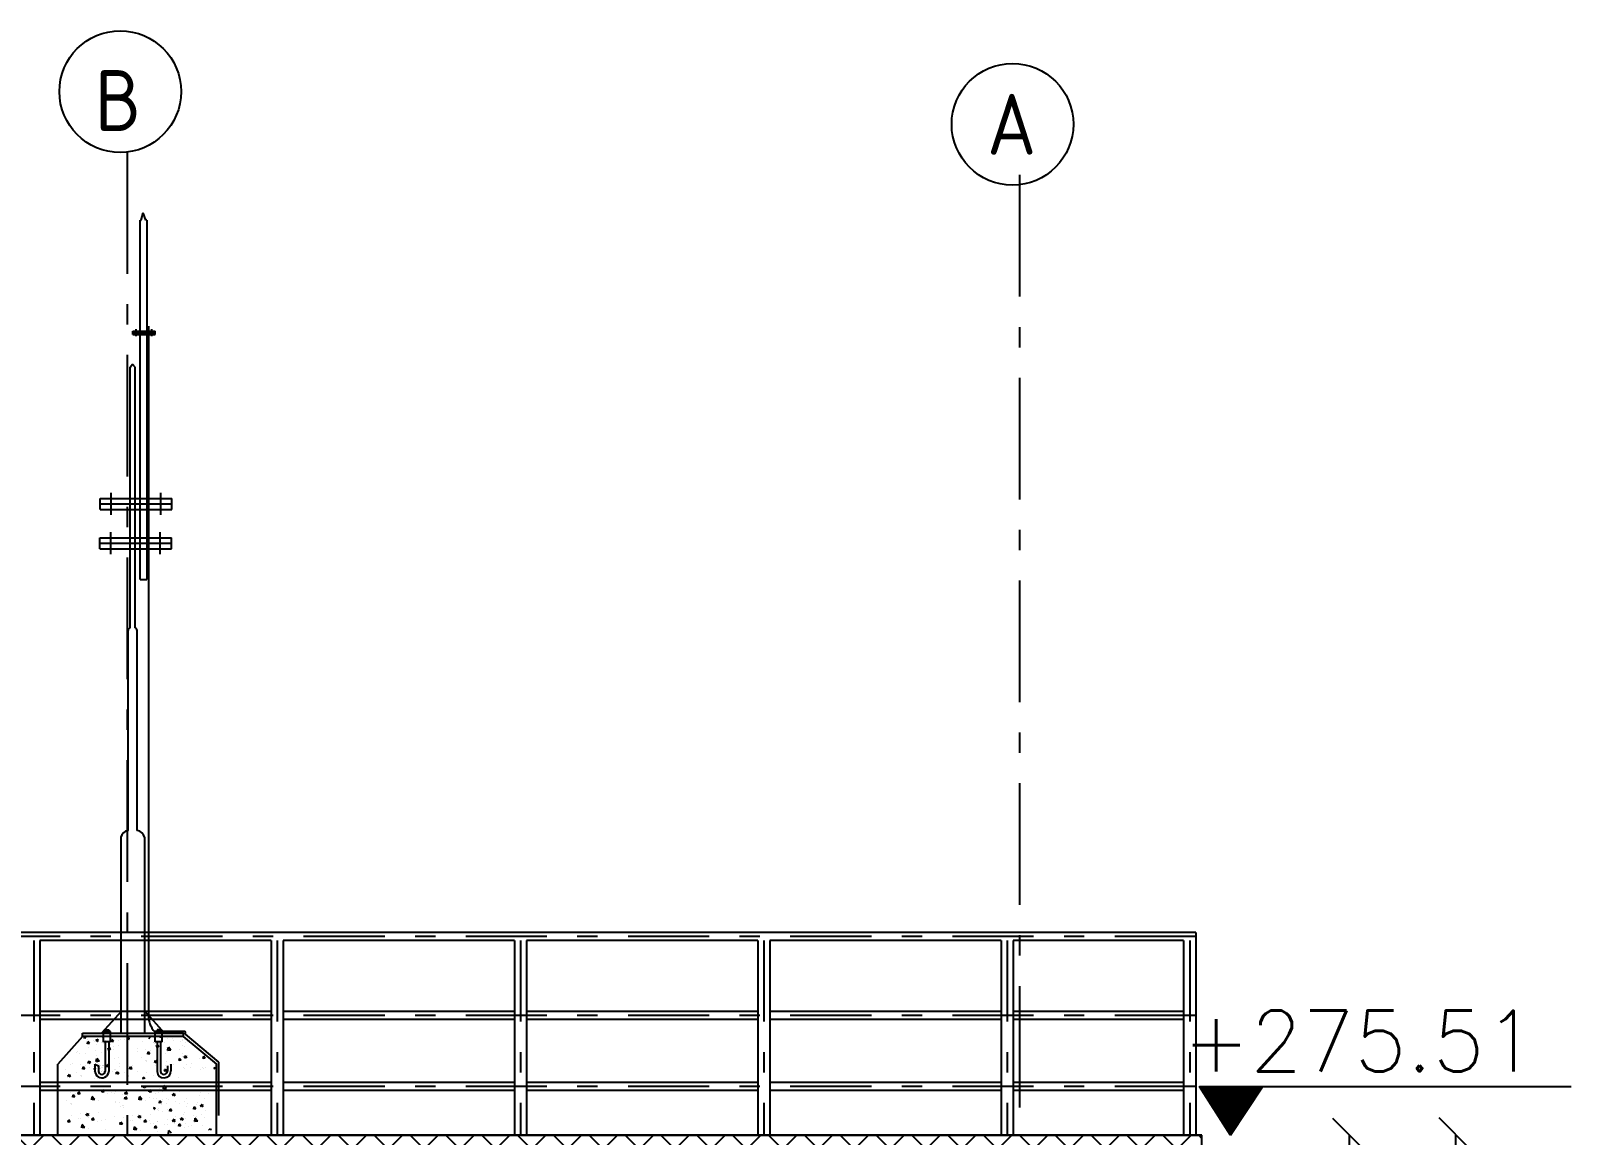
# Model space of a CAD drawing. Extents: x 166525 to 167198, y 178739 to 179747.
# Drawn here: x 166625.13 to 166632.73, y 179418.09 to 179423.54 of the extents above; entities that cross this region are included whole.
import ezdxf

# ---------------------------------------------------------------- set-up
doc = ezdxf.new("R2010")
doc.units = 0
doc.header["$MEASUREMENT"] = 0
for name, pattern in [('ACAD_ISO10W100', [18, 12, -3, 0, -3]), ('AUSGEZOGEN', [0]), ('HIDDEN', [9.525, 6.35, -3.175]), ('STRICHPUNKT2', [0.7, 0.4, -0.15, 0, -0.15])]:
    doc.linetypes.add(name, pattern=pattern)
doc.layers.get('0').update_dxf_attribs({"linetype": 'CONTINUOUS'})
doc.layers.get('DEFPOINTS').update_dxf_attribs({"linetype": 'CONTINUOUS'})
for name, color, linetype in [('3', 4, 'CONTINUOUS'), ('6', 2, 'CONTINUOUS'), ('axis', 8, 'ACAD_ISO10W100'), ('BASE-COURSE', 1, 'CONTINUOUS'), ('BOUNDRY CT', 40, 'CONTINUOUS'), ('EBENE0', 7, 'AUSGEZOGEN'), ('HATCH', 40, 'CONTINUOUS'), ('HATSH', 252, 'CONTINUOUS'), ('MECNEK', 6, 'CONTINUOUS'), ('TEXTS', 1, 'CONTINUOUS')]:
    doc.layers.add(name, color=color, linetype=linetype)
doc.layers.add('LAND CORNERS', color=255, linetype='CONTINUOUS', lineweight=25)
doc.styles.add('ISO8', font='iso8')
doc.styles.add('ROMANS', font='romans.shx')
doc.dimstyles.new('mais 1-100 plan', dxfattribs={"dimtxt": 0.25, "dimasz": 0.1635, "dimexe": 0.18, "dimexo": 0.0625, "dimgap": 0, "dimtad": 1, "dimzin": 0, "dimdsep": 46, "dimtxsty": 'Standard', "dimblk": 'OBLIQUE', "dimcen": 0, "dimse1": 1, "dimse2": 1, "dimclrd": 8, "dimclrt": 4, "dimadec": 0, "dimazin": 0, "dimtfac": 1, "dimtix": 1, "dimtofl": 0, "dimtmove": 0, "dimatfit": 3, "dimldrblk": 'OBLIQUE', "dimfxl": 0.18, "dimtolj": 1, "dimtzin": 0, "dimarcsym": 0})

# ---------------------------------------------------------------- blocks, each defined once
blk = doc.blocks.new('_OBLIQUE')
at = {"color": 0, "linetype": 'ByBlock'}
blk.add_line((-0.5, -0.5), (0.5, 0.5), dxfattribs=at)
blk = doc.blocks.new('*D900')
at = {"layer": 'DEFPOINTS', "color": 0, "transparency": 16777216}
for p in [(166631.6029, 179418.0984), (166631.6329, 179392.5348), (166632.1567, 179392.5348)]:
    blk.add_point(p, dxfattribs=at)
at = {"layer": 'LAND CORNERS', "color": 8, "lineweight": -2, "transparency": 16777216}
blk.add_line((166632.1567, 179418.0984), (166632.1567, 179392.5348), dxfattribs=at)
at = {"layer": 'LAND CORNERS', "color": 8, "lineweight": -2, "transparency": 16777216, "xscale": 0.1635000000000001, "yscale": 0.1635000000000001, "zscale": 0.1635000000000001}
for p, rotation in [((166632.1567, 179418.0984), 90), ((166632.1567, 179392.5348), 270)]:
    blk.add_blockref('_OBLIQUE', p, dxfattribs=dict(at, rotation=rotation))
at = {"layer": 'LAND CORNERS', "color": 4, "transparency": 16777216, "insert": (166632.0317, 179405.3166), "char_height": 0.25, "attachment_point": 5, "rotation": 90}
blk.add_mtext('\\A1;25.56', dxfattribs=at)
blk = doc.blocks.new('A$C4AF0736A')
for p, q in [((5.3152, 3.788), (5.327, 3.8031)), ((5.3389, 3.788), (5.327, 3.8031)), ((5.3152, 2.5031), (5.3152, 3.788)), ((5.3389, 2.5031), (5.3389, 3.788)), ((5.364, 2.7415), (5.3965, 2.7415)), ((5.3045, 1.5031), (5.3045, 2.4918)), ((5.3496, 1.5031), (5.3496, 2.489)), ((5.269, 1.4692), (5.269, 0.5031)), ((5.3852, 1.4692), (5.3852, 0.5031)), ((5.2729, 0.6114), (5.1744, 0.5031)), ((5.3865, 0.6114), (5.485, 0.5031)), ((5.0806, 0.4874), (4.9581, 0.3506)), ((5.4507, 0.4872), (5.0992, 0.4873)), ((5.104, 0.4507), (5.106, 0.4611)), ((5.1144, 0.4526), (5.1064, 0.4621)), ((5.4658, 0.4872), (5.1143, 0.4873)), ((5.1636, 0.4835), (5.1636, 0.4835)), ((5.2228, 0.4611), (5.2247, 0.4715)), ((5.2333, 0.4629), (5.2234, 0.462)), ((5.2332, 0.4629), (5.2252, 0.4725)), ((5.252, 0.4872), (5.252, 0.4872)), ((5.5527, 0.4872), (5.4155, 0.4873)), ((5.5678, 0.4872), (5.4306, 0.4873)), ((5.4602, 0.4818), (5.4612, 0.4872)), ((5.4708, 0.4836), (5.4609, 0.4827)), ((5.4706, 0.4837), (5.4676, 0.4872)), ((5.4859, 0.456), (5.4859, 0.456)), ((5.5008, 0.4764), (5.5008, 0.4764)), ((5.5272, 0.4658), (5.5272, 0.4658)), ((5.5762, 0.4873), (5.7401, 0.3504)), ((5.5899, 0.4576), (5.5899, 0.4576)), ((5.5973, 0.4598), (5.5973, 0.4598)), ((5.051, 0.4096), (5.051, 0.4096)), ((5.0547, 0.4142), (5.0547, 0.4142)), ((5.0667, 0.4028), (5.0667, 0.4028)), ((5.0924, 0.4041), (5.0924, 0.4041)), ((5.1146, 0.4525), (5.1047, 0.4517)), ((5.1083, 0.4319), (5.1083, 0.4319)), ((5.1431, 0.4179), (5.1431, 0.4179)), ((5.1484, 0.4473), (5.1484, 0.4473)), ((5.1504, 0.3922), (5.1504, 0.3922)), ((5.1534, 0.4556), (5.1534, 0.4556)), ((5.1969, 0.3903), (5.1969, 0.3903)), ((5.2048, 0.4153), (5.2048, 0.4153)), ((5.2098, 0.4207), (5.2064, 0.4307)), ((5.2182, 0.4264), (5.2066, 0.4308)), ((5.2181, 0.4262), (5.2099, 0.4206)), ((5.2161, 0.4473), (5.2161, 0.4473)), ((5.2314, 0.4216), (5.2314, 0.4216)), ((5.2333, 0.4356), (5.2333, 0.4356)), ((5.2353, 0.3805), (5.2353, 0.3805)), ((5.2575, 0.4419), (5.2575, 0.4419)), ((5.2596, 0.382), (5.2596, 0.382)), ((5.3514, 0.411), (5.3514, 0.411)), ((5.3521, 0.4265), (5.3521, 0.4265)), ((5.3723, 0.3813), (5.3723, 0.3813)), ((5.3891, 0.4217), (5.3891, 0.4217)), ((5.4014, 0.4002), (5.4033, 0.4106)), ((5.4119, 0.402), (5.402, 0.4011)), ((5.4117, 0.402), (5.4038, 0.4115)), ((5.4072, 0.4035), (5.4072, 0.4035)), ((5.4148, 0.4182), (5.4148, 0.4182)), ((5.4477, 0.4339), (5.4443, 0.4439)), ((5.4561, 0.4396), (5.4445, 0.444)), ((5.456, 0.4394), (5.4478, 0.4338)), ((5.4611, 0.44), (5.4611, 0.44)), ((5.4662, 0.4143), (5.4662, 0.4143)), ((5.4879, 0.4009), (5.4879, 0.4009)), ((5.4965, 0.4327), (5.4965, 0.4327)), ((5.5158, 0.4195), (5.5011, 0.4172)), ((5.5013, 0.4175), (5.5031, 0.4332)), ((5.5161, 0.42), (5.5032, 0.4334)), ((5.5577, 0.4234), (5.5577, 0.4234)), ((5.5707, 0.4005), (5.5707, 0.4005)), ((5.5719, 0.4436), (5.5719, 0.4436)), ((5.5739, 0.3885), (5.5739, 0.3885)), ((5.5867, 0.3804), (5.5834, 0.3904)), ((5.5951, 0.3862), (5.5836, 0.3906)), ((5.5849, 0.4364), (5.5849, 0.4364)), ((5.5951, 0.3859), (5.5868, 0.3804)), ((5.6747, 0.378), (5.6766, 0.3884)), ((5.6851, 0.3799), (5.6771, 0.3894)), ((4.958, 0), (4.9581, 0.3506)), ((4.9985, 0.3259), (4.9985, 0.3259)), ((5.0186, 0.3498), (5.0186, 0.3498)), ((5.0318, 0.3525), (5.0318, 0.3525)), ((5.052, 0.3074), (5.052, 0.3074)), ((5.0687, 0.3477), (5.0687, 0.3477)), ((5.081, 0.3262), (5.083, 0.3366)), ((5.0916, 0.328), (5.0817, 0.3271)), ((5.0914, 0.3281), (5.0834, 0.3376)), ((5.0869, 0.3296), (5.0869, 0.3296)), ((5.0945, 0.3443), (5.0945, 0.3443)), ((5.111, 0.3541), (5.1076, 0.3641)), ((5.1194, 0.3598), (5.1078, 0.3642)), ((5.1193, 0.3596), (5.111, 0.354)), ((5.1151, 0.3332), (5.1151, 0.3332)), ((5.1359, 0.3388), (5.1359, 0.3388)), ((5.1404, 0.3111), (5.1404, 0.3111)), ((5.1625, 0.3648), (5.1478, 0.3625)), ((5.1479, 0.3628), (5.1498, 0.3785)), ((5.1627, 0.3653), (5.1498, 0.3787)), ((5.1524, 0.3371), (5.1524, 0.3371)), ((5.1753, 0.3333), (5.1753, 0.3333)), ((5.1998, 0.3366), (5.2017, 0.347)), ((5.2103, 0.3384), (5.2004, 0.3375)), ((5.2101, 0.3384), (5.2022, 0.348)), ((5.2116, 0.3166), (5.2116, 0.3166)), ((5.2287, 0.3148), (5.2287, 0.3148)), ((5.2373, 0.3254), (5.2373, 0.3254)), ((5.2405, 0.325), (5.2405, 0.325)), ((5.25, 0.3006), (5.2467, 0.3106)), ((5.2584, 0.3063), (5.2468, 0.3108)), ((5.2583, 0.3061), (5.2501, 0.3006)), ((5.2636, 0.337), (5.2636, 0.337)), ((5.2644, 0.3525), (5.2644, 0.3525)), ((5.2846, 0.3074), (5.2846, 0.3074)), ((5.3013, 0.3477), (5.3013, 0.3477)), ((5.3136, 0.3262), (5.3155, 0.3366)), ((5.3242, 0.328), (5.3143, 0.3271)), ((5.324, 0.3281), (5.316, 0.3376)), ((5.3195, 0.3296), (5.3195, 0.3296)), ((5.3271, 0.3443), (5.3271, 0.3443)), ((5.3518, 0.3157), (5.3518, 0.3157)), ((5.3911, 0.3666), (5.3911, 0.3666)), ((5.3931, 0.3115), (5.3931, 0.3115)), ((5.3956, 0.3612), (5.3956, 0.3612)), ((5.3958, 0.3708), (5.3958, 0.3708)), ((5.4372, 0.3573), (5.4392, 0.3677)), ((5.4478, 0.3591), (5.4379, 0.3582)), ((5.4476, 0.3591), (5.4396, 0.3687)), ((5.4404, 0.3444), (5.4404, 0.3444)), ((5.4683, 0.3545), (5.4683, 0.3545)), ((5.4879, 0.3138), (5.4846, 0.3238)), ((5.4963, 0.3195), (5.4847, 0.324)), ((5.4962, 0.3193), (5.488, 0.3138)), ((5.4899, 0.3458), (5.4899, 0.3458)), ((5.4938, 0.3259), (5.4938, 0.3259)), ((5.4944, 0.3655), (5.4944, 0.3655)), ((5.5097, 0.349), (5.5097, 0.349)), ((5.5287, 0.3481), (5.5287, 0.3481)), ((5.556, 0.3677), (5.5579, 0.378)), ((5.5665, 0.3694), (5.5566, 0.3686)), ((5.5663, 0.3695), (5.5584, 0.379)), ((5.5759, 0.3334), (5.5759, 0.3334)), ((5.5822, 0.3296), (5.5822, 0.3296)), ((5.591, 0.3489), (5.591, 0.3489)), ((5.6143, 0.3352), (5.6143, 0.3352)), ((5.6171, 0.3518), (5.6171, 0.3518)), ((5.6575, 0.3778), (5.6575, 0.3778)), ((5.6595, 0.3227), (5.6595, 0.3227)), ((5.6706, 0.3333), (5.6706, 0.3333)), ((5.6852, 0.3798), (5.6754, 0.3789)), ((5.677, 0.327), (5.677, 0.327)), ((5.6875, 0.3323), (5.6875, 0.3323)), ((5.7341, 0.3325), (5.7259, 0.327)), ((5.74, 0), (5.7401, 0.3504)), ((5.0121, 0.2874), (5.0088, 0.2974)), ((5.0205, 0.2932), (5.0089, 0.2976)), ((5.0205, 0.2929), (5.0122, 0.2874)), ((5.0707, 0.2926), (5.0707, 0.2926)), ((5.0753, 0.2872), (5.0753, 0.2872)), ((5.0754, 0.2968), (5.0754, 0.2968)), ((5.138, 0.279), (5.138, 0.279)), ((5.1543, 0.282), (5.1543, 0.282)), ((5.172, 0.2802), (5.172, 0.2802)), ((5.3033, 0.2926), (5.3033, 0.2926)), ((5.3079, 0.2872), (5.3079, 0.2872)), ((5.308, 0.2968), (5.308, 0.2968)), ((5.3784, 0.2757), (5.3803, 0.2861)), ((5.3838, 0.234), (5.3804, 0.244)), ((5.3887, 0.2775), (5.3808, 0.287)), ((5.3921, 0.2395), (5.3839, 0.234)), ((5.4291, 0.2963), (5.4291, 0.2963)), ((5.4491, 0.2975), (5.4491, 0.2975)), ((5.4616, 0.2304), (5.4616, 0.2304)), ((5.4938, 0.2308), (5.4791, 0.2286)), ((5.4793, 0.2288), (5.4811, 0.2445)), ((5.4941, 0.2313), (5.4812, 0.2448)), ((5.4919, 0.2907), (5.4919, 0.2907)), ((5.4927, 0.2322), (5.4927, 0.2322)), ((5.5118, 0.2892), (5.5118, 0.2892)), ((5.5533, 0.2837), (5.5533, 0.2837)), ((5.0029, 0.1693), (5.0029, 0.1693)), ((5.0196, 0.2097), (5.0196, 0.2097)), ((5.0216, 0.1546), (5.0216, 0.1546)), ((5.0263, 0.1588), (5.0263, 0.1588)), ((5.0319, 0.1882), (5.0338, 0.1986)), ((5.0424, 0.19), (5.0325, 0.1891)), ((5.0423, 0.19), (5.0343, 0.1995)), ((5.0378, 0.1915), (5.0378, 0.1915)), ((5.0453, 0.2062), (5.0453, 0.2062)), ((5.058, 0.2017), (5.0599, 0.2121)), ((5.0686, 0.2035), (5.0587, 0.2026)), ((5.0684, 0.2036), (5.0604, 0.2131)), ((5.126, 0.175), (5.1278, 0.1898)), ((5.1407, 0.1766), (5.1278, 0.1901)), ((5.1405, 0.1761), (5.1287, 0.1743)), ((5.1583, 0.1718), (5.1583, 0.1718)), ((5.1768, 0.2121), (5.1787, 0.2225)), ((5.1873, 0.2139), (5.1774, 0.213)), ((5.1871, 0.2139), (5.1792, 0.2234)), ((5.1815, 0.2137), (5.1815, 0.2137)), ((5.2053, 0.2057), (5.2053, 0.2057)), ((5.223, 0.2082), (5.223, 0.2082)), ((5.2399, 0.204), (5.2399, 0.204)), ((5.2404, 0.1646), (5.2404, 0.1646)), ((5.2413, 0.2152), (5.2413, 0.2152)), ((5.2433, 0.1601), (5.2433, 0.1601)), ((5.2601, 0.1589), (5.2601, 0.1589)), ((5.2768, 0.1992), (5.2768, 0.1992)), ((5.2891, 0.1777), (5.2911, 0.1881)), ((5.2997, 0.1795), (5.2898, 0.1787)), ((5.2906, 0.2017), (5.2925, 0.2121)), ((5.3012, 0.2035), (5.2913, 0.2026)), ((5.2995, 0.1796), (5.2915, 0.1891)), ((5.301, 0.2036), (5.293, 0.2131)), ((5.295, 0.1811), (5.295, 0.1811)), ((5.3026, 0.1958), (5.3026, 0.1958)), ((5.3586, 0.175), (5.3604, 0.1898)), ((5.3733, 0.1766), (5.3604, 0.1901)), ((5.3731, 0.1761), (5.3613, 0.1743)), ((5.3909, 0.1718), (5.3909, 0.1718)), ((5.4094, 0.2121), (5.4113, 0.2225)), ((5.4098, 0.1851), (5.4098, 0.1851)), ((5.4199, 0.2139), (5.41, 0.213)), ((5.4197, 0.2139), (5.4118, 0.2234)), ((5.4141, 0.2137), (5.4141, 0.2137)), ((5.4316, 0.1807), (5.4316, 0.1807)), ((5.4379, 0.2057), (5.4379, 0.2057)), ((5.4467, 0.1803), (5.4467, 0.1803)), ((5.4556, 0.2082), (5.4556, 0.2082)), ((5.459, 0.1588), (5.4609, 0.1691)), ((5.4696, 0.1605), (5.4597, 0.1597)), ((5.4694, 0.1606), (5.4614, 0.1701)), ((5.4649, 0.1621), (5.4649, 0.1621)), ((5.4706, 0.1534), (5.4706, 0.1534)), ((5.4725, 0.1768), (5.4725, 0.1768)), ((5.473, 0.1646), (5.473, 0.1646)), ((5.4739, 0.2152), (5.4739, 0.2152)), ((5.4949, 0.1559), (5.4949, 0.1559)), ((5.4959, 0.1805), (5.4959, 0.1805)), ((5.5055, 0.1757), (5.5055, 0.1757)), ((5.5282, 0.1938), (5.5248, 0.2038)), ((5.5366, 0.1995), (5.525, 0.2039)), ((5.5365, 0.1993), (5.5283, 0.1937)), ((5.5362, 0.1669), (5.5362, 0.1669)), ((5.5581, 0.2138), (5.5581, 0.2138)), ((5.559, 0.1572), (5.559, 0.1572)), ((5.5819, 0.168), (5.5819, 0.168)), ((5.5939, 0.1794), (5.5939, 0.1794)), ((5.5989, 0.1586), (5.5989, 0.1586)), ((5.6403, 0.1531), (5.6403, 0.1531)), ((5.6473, 0.1609), (5.6473, 0.1609)), ((5.6546, 0.1972), (5.6546, 0.1972)), ((5.6635, 0.2125), (5.6635, 0.2125)), ((5.6655, 0.1574), (5.6655, 0.1574)), ((5.6822, 0.1831), (5.6822, 0.1831)), ((5.7013, 0.2046), (5.7013, 0.2046)), ((5.0236, 0.0995), (5.0236, 0.0995)), ((5.0262, 0.1492), (5.0262, 0.1492)), ((5.0596, 0.0843), (5.0596, 0.0843)), ((5.0697, 0.0839), (5.0697, 0.0839)), ((5.0707, 0.1074), (5.0707, 0.1074)), ((5.1021, 0.096), (5.0987, 0.106)), ((5.1105, 0.1017), (5.0989, 0.1061)), ((5.1104, 0.1015), (5.1021, 0.0959)), ((5.1072, 0.0888), (5.1072, 0.0888)), ((5.1276, 0.074), (5.1295, 0.0844)), ((5.138, 0.0759), (5.13, 0.0854)), ((5.159, 0.1111), (5.159, 0.1111)), ((5.1922, 0.0772), (5.1922, 0.0772)), ((5.2396, 0.0932), (5.2396, 0.0932)), ((5.2665, 0.1429), (5.2665, 0.1429)), ((5.2788, 0.1441), (5.2788, 0.1441)), ((5.2808, 0.089), (5.2808, 0.089)), ((5.2834, 0.1387), (5.2834, 0.1387)), ((5.2835, 0.1483), (5.2835, 0.1483)), ((5.3279, 0.0969), (5.3279, 0.0969)), ((5.3593, 0.0855), (5.3559, 0.0955)), ((5.3677, 0.0912), (5.3561, 0.0957)), ((5.3676, 0.091), (5.3594, 0.0855)), ((5.3644, 0.0784), (5.3644, 0.0784)), ((5.4163, 0.1007), (5.4163, 0.1007)), ((5.43, 0.1399), (5.43, 0.1399)), ((5.4377, 0.1329), (5.4305, 0.1357)), ((5.4377, 0.1327), (5.4305, 0.1278)), ((5.4337, 0.1208), (5.4337, 0.1208)), ((5.4487, 0.1252), (5.4487, 0.1252)), ((5.4533, 0.1198), (5.4533, 0.1198)), ((5.4534, 0.1294), (5.4534, 0.1294)), ((5.4752, 0.1154), (5.4752, 0.1154)), ((5.4978, 0.078), (5.4978, 0.078)), ((5.4979, 0.1254), (5.4979, 0.1254)), ((5.51, 0.1186), (5.5119, 0.129)), ((5.5205, 0.1204), (5.5106, 0.1195)), ((5.5203, 0.1205), (5.5124, 0.13)), ((5.5292, 0.0665), (5.5258, 0.0765)), ((5.5376, 0.0723), (5.526, 0.0767)), ((5.5384, 0.0915), (5.5384, 0.0915)), ((5.5684, 0.0737), (5.5651, 0.0837)), ((5.5768, 0.0794), (5.5652, 0.0839)), ((5.5767, 0.0792), (5.5685, 0.0737)), ((5.5797, 0.1016), (5.5797, 0.1016)), ((5.5839, 0.1129), (5.5839, 0.1129)), ((5.5862, 0.0817), (5.5862, 0.0817)), ((5.5914, 0.1393), (5.5914, 0.1393)), ((5.6268, 0.0952), (5.6268, 0.0952)), ((5.6287, 0.129), (5.6306, 0.1394)), ((5.6392, 0.1308), (5.6293, 0.1299)), ((5.6391, 0.1308), (5.6311, 0.1404)), ((5.634, 0.0675), (5.6358, 0.0832)), ((5.6487, 0.07), (5.6358, 0.0835)), ((5.6424, 0.0933), (5.6424, 0.0933)), ((5.6672, 0.1403), (5.6639, 0.1503)), ((5.6756, 0.1461), (5.664, 0.1505)), ((5.6756, 0.1458), (5.6673, 0.1403)), ((5.6675, 0.1023), (5.6675, 0.1023)), ((5.6838, 0.0878), (5.6838, 0.0878)), ((5.6879, 0.1227), (5.6879, 0.1227)), ((5.0089, 0.0637), (5.0108, 0.0741)), ((5.0194, 0.0655), (5.0095, 0.0646)), ((5.0193, 0.0655), (5.0113, 0.075)), ((5.0769, 0.0369), (5.0786, 0.0518)), ((5.0916, 0.0386), (5.0787, 0.052)), ((5.0914, 0.0381), (5.0796, 0.0363)), ((5.1092, 0.0337), (5.1092, 0.0337)), ((5.1382, 0.0758), (5.1283, 0.0749)), ((5.1324, 0.0756), (5.1324, 0.0756)), ((5.1561, 0.0677), (5.1561, 0.0677)), ((5.1738, 0.0701), (5.1738, 0.0701)), ((5.1913, 0.0265), (5.1913, 0.0265)), ((5.2661, 0.0532), (5.2681, 0.0636)), ((5.2767, 0.055), (5.2668, 0.0541)), ((5.2765, 0.0551), (5.2685, 0.0646)), ((5.3168, 0.0738), (5.3168, 0.0738)), ((5.327, 0.0734), (5.327, 0.0734)), ((5.3341, 0.0265), (5.3359, 0.0413)), ((5.3488, 0.0281), (5.3359, 0.0416)), ((5.3486, 0.0276), (5.3368, 0.0258)), ((5.3664, 0.0233), (5.3664, 0.0233)), ((5.3849, 0.0636), (5.3868, 0.074)), ((5.3954, 0.0654), (5.3855, 0.0645)), ((5.3952, 0.0654), (5.3873, 0.075)), ((5.3896, 0.0652), (5.3896, 0.0652)), ((5.4094, 0.0743), (5.4094, 0.0743)), ((5.4134, 0.0572), (5.4134, 0.0572)), ((5.4311, 0.0597), (5.4311, 0.0597)), ((5.436, 0.0343), (5.4379, 0.0446)), ((5.4466, 0.036), (5.4367, 0.0352)), ((5.4464, 0.0361), (5.4384, 0.0456)), ((5.4485, 0.0161), (5.4485, 0.0161)), ((5.4494, 0.0667), (5.4494, 0.0667)), ((5.4507, 0.07), (5.4507, 0.07)), ((5.4867, 0.0548), (5.4867, 0.0548)), ((5.4968, 0.0545), (5.4968, 0.0545)), ((5.504, 0.0075), (5.5058, 0.0224)), ((5.5187, 0.0092), (5.5058, 0.0226)), ((5.5375, 0.072), (5.5293, 0.0665)), ((5.5343, 0.0594), (5.5343, 0.0594)), ((5.5547, 0.0446), (5.5567, 0.055)), ((5.5653, 0.0464), (5.5554, 0.0455)), ((5.5651, 0.0465), (5.5571, 0.056)), ((5.5595, 0.0462), (5.5595, 0.0462)), ((5.5832, 0.0382), (5.5832, 0.0382)), ((5.5859, 0.0578), (5.5859, 0.0578)), ((5.601, 0.0407), (5.601, 0.0407)), ((5.6193, 0.0477), (5.6193, 0.0477)), ((5.6485, 0.0695), (5.6338, 0.0673)), ((5.6695, 0.0472), (5.6695, 0.0472)), ((5.7061, 0.0243), (5.7041, 0.0303)), ((5.7159, 0.026), (5.7043, 0.0305))]:
    blk.add_line(p, q)
for centre, radius, start, end in [((5.3203, 2.4881), 0.0158, 108.74701, 176.87109), ((5.3338, 2.4881), 0.0158, 3.12891, 71.25299), ((5.3104, 1.4613), 0.0422, 98.02952, 169.15838), ((5.3437, 1.4613), 0.0422, 10.84162, 81.97048)]:
    blk.add_arc(centre, radius, start, end)
at = {"layer": 'BASE-COURSE', "linetype": 'HIDDEN', "ltscale": 2}
for p, q in [((5.4053, 3.9895), (5.4053, 0.5989)), ((5.4327, 0.5132), (5.5866, 0.5132)), ((5.5866, 0.5092), (5.5866, 0.5132)), ((5.5866, 0.5092), (5.5866, 0.4991)), ((5.5866, 0.4991), (5.7508, 0.3596)), ((5.7508, 0.3596), (5.7507, 0.0967))]:
    blk.add_line(p, q, dxfattribs=at)
blk.add_arc((5.5303, 0.5919), 0.1254, 174.96441, 218.87718, dxfattribs=at)
at = {"layer": 'BOUNDRY CT', "ltscale": 0.5}
for p, q in [((5.3639, 4.5127), (5.3689, 4.5127)), ((5.364, 2.7415), (5.3639, 4.5126)), ((5.3689, 4.5127), (5.3795, 4.5494)), ((5.3915, 4.5126), (5.3795, 4.5494)), ((5.3965, 4.5126), (5.3915, 4.5126)), ((5.3965, 4.5126), (5.3965, 2.7415))]:
    blk.add_line(p, q, dxfattribs=at)
at = {"layer": 'EBENE0', "color": 3, "linetype": 'AUSGEZOGEN'}
blk.add_line((0, 0), (10.6, 0), dxfattribs=at)
at = {"layer": 'HATCH'}
for p, q in [((5.0856, 0.4814), (5.0906, 0.4873)), ((5.0856, 0.4814), (5.0958, 0.4805)), ((5.0958, 0.4805), (5.0945, 0.4873)), ((5.104, 0.4725), (5.104, 0.4725)), ((5.1324, 0.4678), (5.1324, 0.4678)), ((5.1402, 0.4631), (5.1402, 0.4631)), ((5.1449, 0.4683), (5.1568, 0.4729)), ((5.1449, 0.4683), (5.1533, 0.4626)), ((5.1533, 0.4626), (5.1568, 0.4729)), ((5.1562, 0.4636), (5.1562, 0.4636)), ((5.1751, 0.4567), (5.1751, 0.4567)), ((5.1761, 0.48), (5.1761, 0.48)), ((5.18, 0.4726), (5.18, 0.4726)), ((5.1802, 0.4562), (5.1802, 0.4562)), ((5.1828, 0.4579), (5.1828, 0.4579)), ((5.1947, 0.4687), (5.1947, 0.4687)), ((5.1961, 0.4627), (5.1961, 0.4627)), ((5.2012, 0.4622), (5.2012, 0.4622)), ((5.2038, 0.4639), (5.2038, 0.4639)), ((5.207, 0.4652), (5.207, 0.4652)), ((5.2119, 0.4572), (5.2119, 0.4572)), ((5.2168, 0.4568), (5.2168, 0.4568)), ((5.2225, 0.4782), (5.2225, 0.4782)), ((5.2598, 0.4669), (5.2598, 0.4669)), ((5.266, 0.473), (5.266, 0.473)), ((5.2866, 0.4725), (5.2866, 0.4725)), ((5.299, 0.469), (5.299, 0.469)), ((5.2995, 0.4746), (5.3077, 0.4843)), ((5.2995, 0.4746), (5.3096, 0.4737)), ((5.3096, 0.4737), (5.3077, 0.4844)), ((5.3756, 0.463), (5.3756, 0.463)), ((5.4048, 0.4799), (5.4112, 0.4789)), ((5.4112, 0.4789), (5.4103, 0.4873)), ((5.43, 0.4567), (5.43, 0.4567)), ((5.431, 0.48), (5.431, 0.48)), ((5.4351, 0.4562), (5.4351, 0.4562)), ((5.4377, 0.4579), (5.4377, 0.4579)), ((5.4668, 0.4572), (5.4668, 0.4572)), ((5.4717, 0.4568), (5.4717, 0.4568)), ((5.5217, 0.4762), (5.5217, 0.4762)), ((5.5637, 0.4619), (5.5637, 0.4619)), ((5.5708, 0.4738), (5.5708, 0.4738)), ((5.5743, 0.4682), (5.5743, 0.4682)), ((5.5805, 0.4743), (5.5805, 0.4743)), ((5.1744, 0.4058), (5.1744, 0.4058)), ((5.177, 0.4552), (5.177, 0.4552)), ((5.181, 0.4537), (5.181, 0.4537)), ((5.4319, 0.4552), (5.4319, 0.4552)), ((5.4359, 0.4537), (5.4359, 0.4537)), ((5.4379, 0.4532), (5.4379, 0.4532)), ((5.1358, 0.348), (5.1358, 0.348)), ((5.1359, 0.3128), (5.1359, 0.3128)), ((5.1418, 0.3214), (5.1372, 0.3312)), ((5.1383, 0.3366), (5.1383, 0.3366)), ((5.1398, 0.3134), (5.1398, 0.3134)), ((5.1409, 0.3383), (5.1409, 0.3383)), ((5.1409, 0.3383), (5.1409, 0.3383)), ((5.1442, 0.3162), (5.1442, 0.3162)), ((5.1453, 0.3167), (5.1453, 0.3167)), ((5.1491, 0.3303), (5.1491, 0.3303)), ((5.1513, 0.3301), (5.1513, 0.3301)), ((5.1538, 0.3436), (5.1538, 0.3436)), ((5.1569, 0.3347), (5.1569, 0.3347)), ((5.1571, 0.3526), (5.1571, 0.3526)), ((5.1584, 0.3336), (5.1584, 0.3336)), ((5.1629, 0.3444), (5.1629, 0.3444)), ((5.1635, 0.3239), (5.1635, 0.3239)), ((5.1646, 0.3288), (5.1646, 0.3288)), ((5.1648, 0.3504), (5.1648, 0.3504)), ((5.1672, 0.3306), (5.1672, 0.3306)), ((5.1672, 0.3306), (5.1672, 0.3306)), ((5.169, 0.3415), (5.169, 0.3415)), ((5.1717, 0.3159), (5.1717, 0.3159)), ((5.1739, 0.3156), (5.1739, 0.3156)), ((5.1767, 0.3461), (5.1767, 0.3461)), ((5.1785, 0.3445), (5.1785, 0.3445)), ((5.1795, 0.3202), (5.1795, 0.3202)), ((5.1801, 0.3359), (5.1801, 0.3359)), ((5.1825, 0.3431), (5.1825, 0.3431)), ((5.1827, 0.3145), (5.1827, 0.3145)), ((5.1834, 0.3449), (5.1834, 0.3449)), ((5.1809, 0.292), (5.1809, 0.292))]:
    blk.add_line(p, q, dxfattribs=at)
at = {"layer": 'MECNEK'}
for p, q in [((5.328, 3.9662), (5.4384, 3.9662)), ((5.328, 3.9492), (5.328, 3.9662)), ((5.328, 3.9577), (5.4384, 3.9577)), ((5.345, 3.9407), (5.345, 3.9747)), ((5.4214, 3.9407), (5.4214, 3.9747)), ((5.4384, 3.9492), (5.4384, 3.9662)), ((5.328, 3.9492), (5.4384, 3.9492)), ((5.1665, 3.1405), (5.52, 3.1405)), ((5.1665, 3.0861), (5.1665, 3.1405)), ((5.2209, 3.0589), (5.2209, 3.1677)), ((5.4656, 3.0589), (5.4656, 3.1677)), ((5.52, 3.0861), (5.52, 3.1405)), ((5.1665, 3.1133), (5.52, 3.1133)), ((5.1665, 3.0861), (5.52, 3.0861)), ((5.219, 2.8655), (5.219, 2.9742)), ((5.4637, 2.8655), (5.4637, 2.9742)), ((5.1646, 2.947), (5.5181, 2.947)), ((5.1646, 2.8926), (5.1646, 2.947)), ((5.1646, 2.9198), (5.5181, 2.9198)), ((5.1646, 2.8926), (5.5181, 2.8926)), ((5.5181, 2.8926), (5.5181, 2.947)), ((5.1839, 0.5116), (5.2179, 0.5116)), ((5.2179, 0.5116), (5.1839, 0.5116)), ((5.1839, 0.4606), (5.1839, 0.5116)), ((5.2179, 0.4606), (5.1839, 0.4606)), ((5.1924, 0.5201), (5.1924, 0.5116)), ((5.1924, 0.5201), (5.2094, 0.5201)), ((5.1924, 0.4606), (5.1924, 0.3149)), ((5.2094, 0.5201), (5.2094, 0.5116)), ((5.2094, 0.4606), (5.2094, 0.3144)), ((5.2179, 0.4606), (5.2179, 0.5116)), ((5.2179, 0.5031), (5.4388, 0.5031)), ((5.4728, 0.5116), (5.4388, 0.5116)), ((5.4388, 0.4606), (5.4388, 0.5116)), ((5.4728, 0.4606), (5.4388, 0.4606)), ((5.4643, 0.5201), (5.4473, 0.5201)), ((5.4473, 0.5201), (5.4473, 0.5116)), ((5.4473, 0.4606), (5.4473, 0.3144)), ((5.4643, 0.5201), (5.4643, 0.5116)), ((5.4643, 0.4606), (5.4643, 0.3149)), ((5.4728, 0.4606), (5.4728, 0.5116)), ((5.1415, 0.3502), (5.1415, 0.318)), ((5.1415, 0.3502), (5.1584, 0.3417)), ((5.1584, 0.3417), (5.1584, 0.3149)), ((5.4983, 0.3417), (5.4983, 0.3149)), ((5.5153, 0.3502), (5.5153, 0.318))]:
    blk.add_line(p, q, dxfattribs=at)
blk.add_lwpolyline([(5.0806, 0.5031), (5.5762, 0.5031), (5.5762, 0.4873), (5.0806, 0.4873)], close=True, dxfattribs=at)
for centre, radius, start, end in [((5.1754, 0.3162), 0.034, 176.97472, 356.97472), ((5.1754, 0.3162), 0.017, 184.27591, 355.72409), ((5.4813, 0.3162), 0.034, 183.02528, 3.02528), ((5.4813, 0.3162), 0.017, 184.27591, 355.72409)]:
    blk.add_arc(centre, radius, start, end, dxfattribs=at)
blk = doc.blocks.new('*D914')
at = {"layer": 'DEFPOINTS', "color": 0, "transparency": 16777216}
for p in [(166630.9054, 179418.0948), (166631.6329, 179418.0948), (166630.9054, 179411.7848)]:
    blk.add_point(p, dxfattribs=at)
at = {"layer": 'LAND CORNERS', "color": 8, "lineweight": -2, "transparency": 16777216}
blk.add_line((166631.6329, 179411.7848), (166631.6329, 179418.0948), dxfattribs=at)
at = {"layer": 'LAND CORNERS', "color": 8, "lineweight": -2, "transparency": 16777216, "xscale": 0.1635000000000001, "yscale": 0.1635000000000001, "zscale": 0.1635000000000001}
for p, rotation in [((166631.6329, 179418.0948), 90), ((166631.6329, 179411.7848), 270)]:
    blk.add_blockref('_OBLIQUE', p, dxfattribs=dict(at, rotation=rotation))
at = {"layer": 'LAND CORNERS', "color": 4, "transparency": 16777216, "insert": (166631.5079, 179414.9398), "char_height": 0.25, "attachment_point": 5, "rotation": 90}
blk.add_mtext('\\A1;6.31', dxfattribs=at)

msp = doc.modelspace()

# ---------------------------------------------------------------- hatches: boundary and pattern name
at = {"layer": 'HATSH'}
h = msp.add_hatch(dxfattribs=at)
h.set_pattern_fill('ANSI37', color=256, style=0)
h.set_pattern_definition([(45, (14816.1054, 20313.7844), (-0.08838834765, 0.08838834765), []), (135, (14816.1054, 20313.7844), (-0.08838834765, -0.08838834765), [])])
h.paths.add_polyline_path([(166630.90538, 179418.09481), (166620.30538, 179418.09481), (166620.30538, 179415.61436), (166620.60538, 179415.61436), (166620.60538, 179417.93481), (166625.45538, 179417.93481), (166625.45538, 179417.63481), (166625.75538, 179417.63481), (166625.75538, 179417.93481), (166630.60538, 179417.93481), (166630.60538, 179415.61436), (166630.90538, 179415.61436)])
h.paths.add_polyline_path([(166630.90538, 179415.61436), (166630.60538, 179415.61436), (166630.60538, 179415.02475), (166630.90538, 179415.02475), (166630.90538, 179415.22475), (166630.90538, 179415.22475)])
h.paths.add_polyline_path([(166630.90538, 179414.82475), (166630.90538, 179415.02475), (166630.60538, 179415.02475), (166630.60538, 179412.38481), (166630.30538, 179412.08481), (166620.90538, 179412.08481), (166620.60538, 179412.38481), (166620.60538, 179414.82475), (166620.60538, 179414.82475), (166620.60538, 179415.02475), (166620.50538, 179415.02475), (166620.30538, 179415.02475), (166620.30538, 179411.78481), (166620.90538, 179411.48481), (166621.50538, 179411.48481), (166622.10538, 179411.78481), (166624.70538, 179411.78481), (166625.30538, 179411.48481), (166625.90538, 179411.48481), (166626.50538, 179411.78481), (166629.10538, 179411.78481), (166629.70538, 179411.48481), (166630.30538, 179411.48481), (166630.90538, 179411.78481), (166630.90538, 179414.82475)])
h.paths.add_polyline_path([(166620.60538, 179415.61436), (166620.30538, 179415.61436), (166620.30538, 179415.02475), (166620.60538, 179415.02475), (166620.60538, 179415.22475), (166620.60538, 179415.22475)])
h.paths.add_polyline_path([(166627.06231, 179417.8666), (166627.06231, 179418.16303), (166627.28731, 179418.16303), (166627.28731, 179417.8666)], flags=9)
at = {"layer": 'TEXTS'}
h = msp.add_hatch(dxfattribs=at)
h.set_pattern_fill('ANSI31', color=0, scale=0.03)
h.set_pattern_definition([(45, (14867.315748, 20264.9719256), (-0.00265165042945, 0.00265165042945), [])])
h.paths.add_polyline_path([(166631.20348, 179418.33283), (166630.89325, 179418.33481), (166631.04703, 179418.09481)])

# ---------------------------------------------------------------- linework, layer by layer
at = {"layer": '6', "color": 3, "linetype": 'AUSGEZOGEN'}
msp.add_line((166630.90539, 179411.78481), (166630.90539, 179418.09481), dxfattribs=at)
at = {"layer": 'axis', "ltscale": 0.05}
for p, q in [((166625.60539, 179422.94371), (166625.60539, 179418.09481)), ((166630.00539, 179422.83062), (166630.00539, 179418.09481))]:
    msp.add_line(p, q, dxfattribs=at)
at = {"layer": 'EBENE0', "color": 2, "linetype": 'AUSGEZOGEN'}
for p, q in [((166630.87539, 179419.09481), (166619.45539, 179419.09481)), ((166625.17539, 179419.05481), (166625.17539, 179418.09481)), ((166626.31539, 179419.05481), (166625.17539, 179419.05481)), ((166626.31539, 179419.05481), (166626.31539, 179418.09481)), ((166626.37539, 179419.05481), (166626.37539, 179418.09481)), ((166627.51539, 179419.05481), (166626.37539, 179419.05481)), ((166627.51539, 179419.05481), (166627.51539, 179418.09481)), ((166627.57539, 179419.05481), (166627.57539, 179418.09481)), ((166628.71539, 179419.05481), (166627.57539, 179419.05481)), ((166628.71539, 179419.05481), (166628.71539, 179418.09481)), ((166628.77539, 179419.05481), (166628.77539, 179418.09481)), ((166629.91539, 179419.05481), (166628.77539, 179419.05481)), ((166629.91539, 179419.05481), (166629.91539, 179418.09481)), ((166629.97539, 179419.05481), (166629.97539, 179418.09481)), ((166630.81539, 179419.05481), (166629.97539, 179419.05481)), ((166630.81539, 179419.05481), (166630.81539, 179418.09481)), ((166630.87539, 179419.09481), (166630.87539, 179418.09481)), ((166626.31539, 179418.70481), (166625.17539, 179418.70481)), ((166626.31539, 179418.66481), (166625.17539, 179418.66481)), ((166627.51539, 179418.70481), (166626.37539, 179418.70481)), ((166627.51539, 179418.66481), (166626.37539, 179418.66481)), ((166628.71539, 179418.70481), (166627.57539, 179418.70481)), ((166628.71539, 179418.66481), (166627.57539, 179418.66481)), ((166629.91539, 179418.70481), (166628.77539, 179418.70481)), ((166629.91539, 179418.66481), (166628.77539, 179418.66481)), ((166630.81539, 179418.70481), (166629.97539, 179418.70481)), ((166630.81539, 179418.66481), (166629.97539, 179418.66481)), ((166626.31539, 179418.35481), (166625.17539, 179418.35481)), ((166627.51539, 179418.35481), (166626.37539, 179418.35481)), ((166628.71539, 179418.35481), (166627.57539, 179418.35481)), ((166629.91539, 179418.35481), (166628.77539, 179418.35481)), ((166630.81539, 179418.35481), (166629.97539, 179418.35481)), ((166626.31539, 179418.31481), (166625.17539, 179418.31481)), ((166627.51539, 179418.31481), (166626.37539, 179418.31481)), ((166628.71539, 179418.31481), (166627.57539, 179418.31481)), ((166629.91539, 179418.31481), (166628.77539, 179418.31481)), ((166630.81539, 179418.31481), (166629.97539, 179418.31481))]:
    msp.add_line(p, q, dxfattribs=at)
at = {"layer": 'EBENE0', "color": 1, "linetype": 'STRICHPUNKT2'}
for p, q in [((166630.87539, 179419.07481), (166619.48539, 179419.07481)), ((166625.14539, 179419.05481), (166625.14539, 179418.09481)), ((166626.34539, 179419.05481), (166626.34539, 179418.09481)), ((166627.54539, 179419.05481), (166627.54539, 179418.09481)), ((166628.74539, 179419.05481), (166628.74539, 179418.09481)), ((166629.94539, 179419.05481), (166629.94539, 179418.09481)), ((166630.84539, 179419.05481), (166630.84539, 179418.09481)), ((166630.87539, 179418.68481), (166619.51539, 179418.68481)), ((166630.87539, 179418.33481), (166619.51539, 179418.33481))]:
    msp.add_line(p, q, dxfattribs=at)
at = {"layer": 'EBENE0', "color": 3, "linetype": 'AUSGEZOGEN'}
msp.add_line((166630.90539, 179418.09481), (166620.30539, 179418.09481), dxfattribs=at)
msp.add_line((166630.90539, 179418.09481), (166620.30539, 179418.09481), dxfattribs=at)
at = {"layer": 'HATSH'}
for centre in [(166625.57146, 179423.24178), (166629.97146, 179423.08062)]:
    msp.add_circle(centre, 0.3, dxfattribs=at)
at = {"layer": 'TEXTS', "color": 0}
for p, q in [((166631.04703, 179418.09481), (166630.89325, 179418.33481)), ((166630.89325, 179418.33481), (166632.72644, 179418.33481)), ((166631.04703, 179418.09481), (166631.20348, 179418.33283))]:
    msp.add_line(p, q, dxfattribs=at)

# ---------------------------------------------------------------- block references
at = {"layer": 'LAND CORNERS'}
msp.add_blockref('A$C4AF0736A', (166620.30539, 179418.09481), dxfattribs=at)

# ---------------------------------------------------------------- texts
at = {"layer": '3', "color": 7, "linetype": 'Continuous', "style": 'ROMANS'}
msp.add_text('+275.51', height=0.3, dxfattribs=at).set_placement((166630.8089, 179418.4097))
at = {"layer": 'EBENE0', "color": 3, "style": 'ISO8'}
for s, p in [('B', (166625.44613, 179423.04823)), ('A', (166629.84613, 179422.93097))]:
    msp.add_text(s, height=0.3, dxfattribs=at).set_placement(p)

# ---------------------------------------------------------------- dimensions: what is measured, and where the dimension line sits
at = {"layer": 'LAND CORNERS'}
dim = msp.add_aligned_dim(p1=(166630.90539, 179411.78481), p2=(166630.90538, 179418.09481), distance=-0.72755, dimstyle='mais 1-100 plan', override={"dimfxlon": 1, "dimarcsym": 1}, dxfattribs=at)
dim.commit()
dim.dimension.update_dxf_attribs({"geometry": '*D914', "text_midpoint": (166631.50793, 179414.93981)})
dim = msp.add_linear_dim(base=(166632.1567, 179392.53481), p1=(166631.60293, 179418.09842), p2=(166631.63293, 179392.53481), angle=90, dimstyle='mais 1-100 plan', override={"dimfxlon": 1, "dimarcsym": 1}, dxfattribs=at)
dim.commit()
dim.dimension.update_dxf_attribs({"geometry": '*D900', "text_midpoint": (166632.0317, 179405.31661)})

doc.saveas('drawing.dxf')
